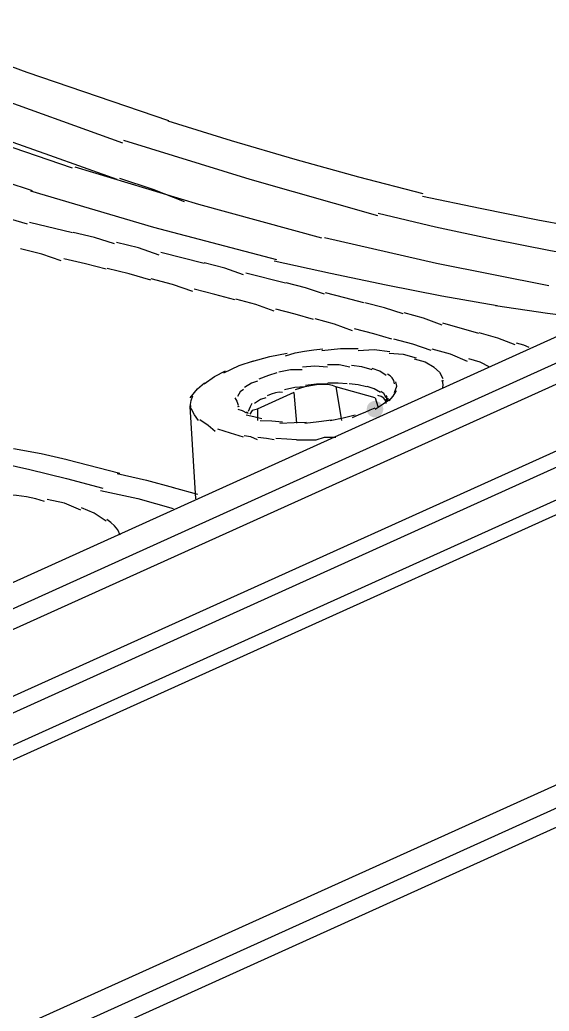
# Model space of a CAD drawing. Header units: millimetres. Extents: x 9 to 367, y 9 to 251.
# Drawn here: x 209.01 to 217.01, y 45.43 to 60.41 of the extents above; entities that cross this region are included whole.
import ezdxf

# ---------------------------------------------------------------- set-up
doc = ezdxf.new("R2010")
doc.units = ezdxf.units.MM
doc.layers.add('图层 1', color=7, linetype='Continuous')

msp = doc.modelspace()

# ---------------------------------------------------------------- hatches: boundary and pattern name
at = {"layer": '图层 1'}
h = msp.add_hatch(color=7, dxfattribs=at)
edge = h.paths.add_edge_path()
edge.add_arc((214.375894, 54.525192), 0.12506, 0, 360)

# ---------------------------------------------------------------- linework, layer by layer
at = {"layer": '图层 1', "color": 7, "lineweight": 25}
for points in [[(206.967561, 60.409737), (209.113905, 59.620529), (211.253105, 58.889265)], [(210.565965, 58.547), (208.439067, 59.310367), (206.32487, 60.110511)], [(209.803894, 58.165965), (208.008829, 58.784075), (206.198152, 59.434201)], [(205.189526, 59.181929), (207.199477, 58.48462), (209.196728, 57.828321)], [(211.243263, 58.885631), (212.202289, 58.586553), (213.163432, 58.302225), (214.12775, 58.034434), (215.096302, 57.784965)], [(210.481192, 57.996808), (209.463296, 58.360213), (208.420264, 58.728116)], [(214.418263, 57.446263), (212.491832, 57.994259), (210.579688, 58.584324)], [(213.571808, 57.107631), (211.715447, 57.61691), (209.845063, 58.181487)], [(222.461526, 58.038824), (171.830859, 35.13649)], [(211.497157, 57.658141), (211.023861, 57.846216), (210.521726, 58.01233)], [(172.423596, 35.009737), (223.054616, 57.912071)], [(209.168965, 57.827298), (211.030176, 57.278199), (212.88689, 56.786251)], [(215.095561, 57.742561), (215.963306, 57.561713), (216.83502, 57.386652), (217.71057, 57.2233), (218.589825, 57.077575)], [(223.223596, 57.658141), (172.592929, 34.797788)], [(209.126596, 57.31951), (208.782241, 57.424682), (208.414338, 57.51001)], [(217.889526, 56.768965), (217.026019, 56.918057), (216.159106, 57.087523), (215.291334, 57.275774), (214.425248, 57.481223)], [(209.803894, 57.192369), (209.157605, 57.345121)], [(210.438824, 57.022859), (210.139624, 57.118903), (209.815818, 57.196426)], [(217.000702, 56.387929), (215.304767, 56.725361), (213.61333, 57.114652)], [(209.634737, 56.768965), (209.34202, 56.870565), (209.01914, 56.948881)], [(211.116157, 56.853737), (210.802582, 56.964333), (210.471279, 57.046354)], [(210.312071, 56.641859), (209.999157, 56.723747), (209.674601, 56.799551)], [(211.793808, 56.726596), (211.139405, 56.890991)], [(223.393071, 56.726596), (172.762051, 33.866596)], [(173.101071, 33.739526), (223.731737, 56.641859)], [(210.989369, 56.472702), (210.65961, 56.568966), (210.327205, 56.649091)], [(212.386333, 56.557439), (212.105302, 56.656437), (211.794372, 56.735592)], [(212.852141, 56.768965), (213.701343, 56.581651), (214.544063, 56.404457), (215.383608, 56.240625), (216.223286, 56.093395)], [(211.624298, 56.303192), (211.316323, 56.411627), (210.992473, 56.493339)], [(213.021263, 56.430333), (212.426127, 56.583086)], [(212.259227, 56.176404), (211.957999, 56.260894), (211.645394, 56.337976)], [(213.613824, 56.261176), (213.32728, 56.357441), (213.03174, 56.43439)], [(212.852141, 56.006929), (212.57327, 56.108), (212.274291, 56.185788)], [(214.206737, 56.134035), (213.922222, 56.210323), (213.626065, 56.286082)], [(223.816157, 56.176404), (173.18549, 33.316404)], [(173.481929, 33.231737), (224.112949, 56.091737)], [(213.444667, 55.880141), (213.17122, 55.962471), (212.878458, 56.037127)], [(214.799298, 55.964526), (214.51787, 56.055278), (214.222154, 56.133859)], [(216.196263, 56.091667), (216.982825, 55.977058), (217.75166, 55.879647)], [(214.037227, 55.710631), (213.764795, 55.810776), (213.470666, 55.88949)], [(215.391859, 55.795404), (215.108005, 55.899385), (214.817537, 55.979554)], [(214.630141, 55.583526), (214.359164, 55.661886), (214.065697, 55.738395)], [(215.942369, 55.668263), (215.400149, 55.825602)], [(215.222702, 55.414369), (214.948329, 55.506752), (214.659669, 55.585113)], [(216.492561, 55.499106), (216.229433, 55.59806), (215.950694, 55.677964)], [(213.021263, 55.329596), (213.16987, 55.374553), (213.311863, 55.404561), (213.449491, 55.423457), (213.585002, 55.435077)], [(213.571808, 55.414369), (213.851869, 55.444222), (214.122141, 55.444708)], [(216.704439, 55.456737), (216.622859, 55.491706), (216.513234, 55.523765)], [(212.513474, 55.244859), (212.788773, 55.31978), (213.046874, 55.371153)], [(214.122, 55.414369), (214.362859, 55.425569), (214.602131, 55.399199)], [(214.587772, 55.372), (214.801247, 55.355464), (214.999111, 55.301092)], [(214.968808, 55.287228), (215.135716, 55.241058), (215.27008, 55.161286)], [(215.772859, 55.244859), (215.514229, 55.35444), (215.241576, 55.432537)], [(216.111526, 55.160474), (215.963976, 55.234602), (215.791556, 55.285711)], [(212.090071, 55.075702), (212.321801, 55.184798), (212.540568, 55.257382)], [(213.656192, 55.160474), (213.467765, 55.177937), (213.279073, 55.159416)], [(213.994859, 55.160474), (213.836329, 55.193195), (213.657956, 55.194694)], [(214.333526, 55.118071), (214.179009, 55.166974), (214.021317, 55.187568)], [(214.545404, 55.033333), (214.448566, 55.101728), (214.333737, 55.139167)], [(215.265071, 55.160474), (215.349825, 55.082952), (215.400184, 54.986908)], [(211.793808, 54.906192), (211.952425, 55.02036), (212.114483, 55.104101)], [(212.89451, 55.075702), (212.765437, 55.036632), (212.620754, 54.979041)], [(213.275192, 55.118071), (213.098671, 55.122127), (212.921356, 55.084909)], [(214.672157, 54.906192), (214.660058, 54.961033), (214.635424, 55.001222), (214.602257, 55.030761), (214.56456, 55.053653)], [(211.581929, 54.694667), (211.694333, 54.830971), (211.800652, 54.922561)], [(212.597859, 54.948596), (212.507151, 54.918786), (212.405595, 54.851935)], [(213.317561, 54.863824), (213.166484, 54.854122), (213.010644, 54.819021)], [(213.783333, 54.863824), (213.734667, 54.885271), (213.665461, 54.8965), (213.582167, 54.898798), (213.491233, 54.893457), (213.316961, 54.86475), (213.171264, 54.816199)], [(213.656192, 54.906192), (213.492856, 54.903767), (213.326345, 54.884673)], [(213.952843, 54.906192), (213.818523, 54.917349), (213.661449, 54.91607)], [(214.375894, 54.694667), (213.783228, 54.863647)], [(213.783333, 54.863824), (213.868, 54.356176)], [(214.249106, 54.863824), (214.120562, 54.893677), (213.982759, 54.910037)], [(214.460631, 54.779439), (214.363044, 54.834032), (214.258842, 54.866928)], [(214.672157, 54.779439), (214.704127, 54.871294), (214.690854, 54.9396)], [(215.391859, 54.948596), (215.402751, 54.963545), (215.40597, 54.949654)], [(215.391859, 54.948596), (215.402971, 54.896738), (215.393976, 54.844879)], [(211.581929, 54.567561), (211.59754, 54.655226), (211.623204, 54.728075)], [(212.259227, 54.694667), (212.286215, 54.646645), (212.307911, 54.5846)], [(212.386333, 54.821808), (212.338223, 54.787015), (212.297786, 54.715974)], [(212.725, 54.694667), (212.644302, 54.671648), (212.554608, 54.613175)], [(213.148404, 54.779439), (212.597718, 54.525086)], [(212.978894, 54.779439), (212.929296, 54.782713), (212.871562, 54.77256), (212.808932, 54.752352), (212.74465, 54.725464)], [(213.148404, 54.779439), (213.190737, 54.313772)], [(214.375894, 54.694667), (214.418228, 54.567667)], [(214.545404, 54.609929), (214.53465, 54.656876), (214.508318, 54.69076), (214.468162, 54.714655), (214.415934, 54.731638)], [(214.545404, 54.694667), (214.507436, 54.759931), (214.462854, 54.791328)], [(214.545404, 54.652298), (214.558413, 54.706846), (214.546815, 54.730967)], [(214.545404, 54.652298), (214.575258, 54.676375), (214.574684, 54.690398)], [(214.587772, 54.652298), (214.649156, 54.721266), (214.692547, 54.786001)], [(214.672157, 54.779439), (214.69425, 54.796108), (214.700732, 54.808014)], [(211.581929, 54.525192), (211.592204, 54.558353), (211.59216, 54.583048)], [(211.666667, 53.170561), (211.582, 54.567561)], [(211.709035, 54.356035), (211.645932, 54.440217), (211.598969, 54.537363)], [(212.301596, 54.567561), (212.314252, 54.568972), (212.323468, 54.558741)], [(212.513474, 54.609929), (212.491911, 54.558644), (212.459499, 54.492807)], [(214.037227, 54.398404), (214.136959, 54.444204), (214.224685, 54.481174), (214.303878, 54.513448), (214.378011, 54.545159)], [(214.375894, 54.525192), (214.49747, 54.605096), (214.592852, 54.672301)], [(212.301596, 54.525192), (212.370961, 54.504202), (212.434241, 54.470512)], [(212.428737, 54.483141), (212.451668, 54.475909), (212.453432, 54.461269)], [(212.428737, 54.440772), (212.545992, 54.41674), (212.665098, 54.385034)], [(212.597859, 54.525192), (212.518748, 54.503011), (212.483559, 54.449345)], [(212.597859, 54.525192), (212.597859, 54.356212)], [(213.698596, 54.356035), (213.896857, 54.395635), (214.077127, 54.438938)], [(211.962929, 54.186526), (211.854671, 54.276572), (211.728685, 54.362914)], [(212.640263, 54.356035), (212.816916, 54.35092), (212.977166, 54.33628)], [(212.936526, 54.313667), (213.153881, 54.324515), (213.340809, 54.329542)], [(213.317561, 54.313667), (213.527949, 54.340081), (213.72008, 54.365172)], [(212.386333, 54.102141), (212.194334, 54.16251), (211.999689, 54.223144)], [(212.597859, 54.059737), (212.49939, 54.105069), (212.396423, 54.125001)], [(212.852141, 54.059737), (212.737268, 54.083902), (212.604138, 54.097484)], [(213.402298, 54.059737), (213.486965, 54.059737), (213.613965, 54.102071), (213.698631, 54.102071), (213.783298, 54.102071)], [(213.190772, 54.059737), (213.044722, 54.074157), (212.876447, 54.079846)], [(213.190772, 54.059737), (213.275086, 54.059737), (213.402439, 54.059737)], [(208.025894, 53.847859), (208.596815, 53.737583), (209.158179, 53.613085), (209.712464, 53.476682), (210.262153, 53.330687)], [(208.915071, 53.932631), (209.333377, 53.857313), (209.725754, 53.764004)], [(209.71951, 53.763474), (210.521374, 53.559922)], [(210.481192, 53.551596), (210.922297, 53.450437), (211.332445, 53.340282)], [(211.328, 53.340071), (211.694889, 53.238471)], [(209.38049, 53.128192), (209.25026, 53.171485), (209.107793, 53.200953), (208.957124, 53.21997), (208.802287, 53.231909)], [(210.227298, 53.297702), (210.79064, 53.177361), (211.326201, 53.025005)], [(209.931035, 53.001404), (209.682062, 53.103136), (209.421977, 53.161212)], [(210.312071, 52.831929), (210.134447, 52.95355), (209.938832, 53.033366)], [(210.523596, 52.620404), (210.488671, 52.70044), (210.441311, 52.763543), (210.385087, 52.814079), (210.323571, 52.856412)], [(173.905333, 29.337071), (224.155, 52.027737)], [(223.985631, 51.604439), (173.735965, 28.871439)], [(221.445561, 50.165071), (172.677561, 28.109051)]]:
    msp.add_lwpolyline(points, dxfattribs=at)

doc.saveas('drawing.dxf')
